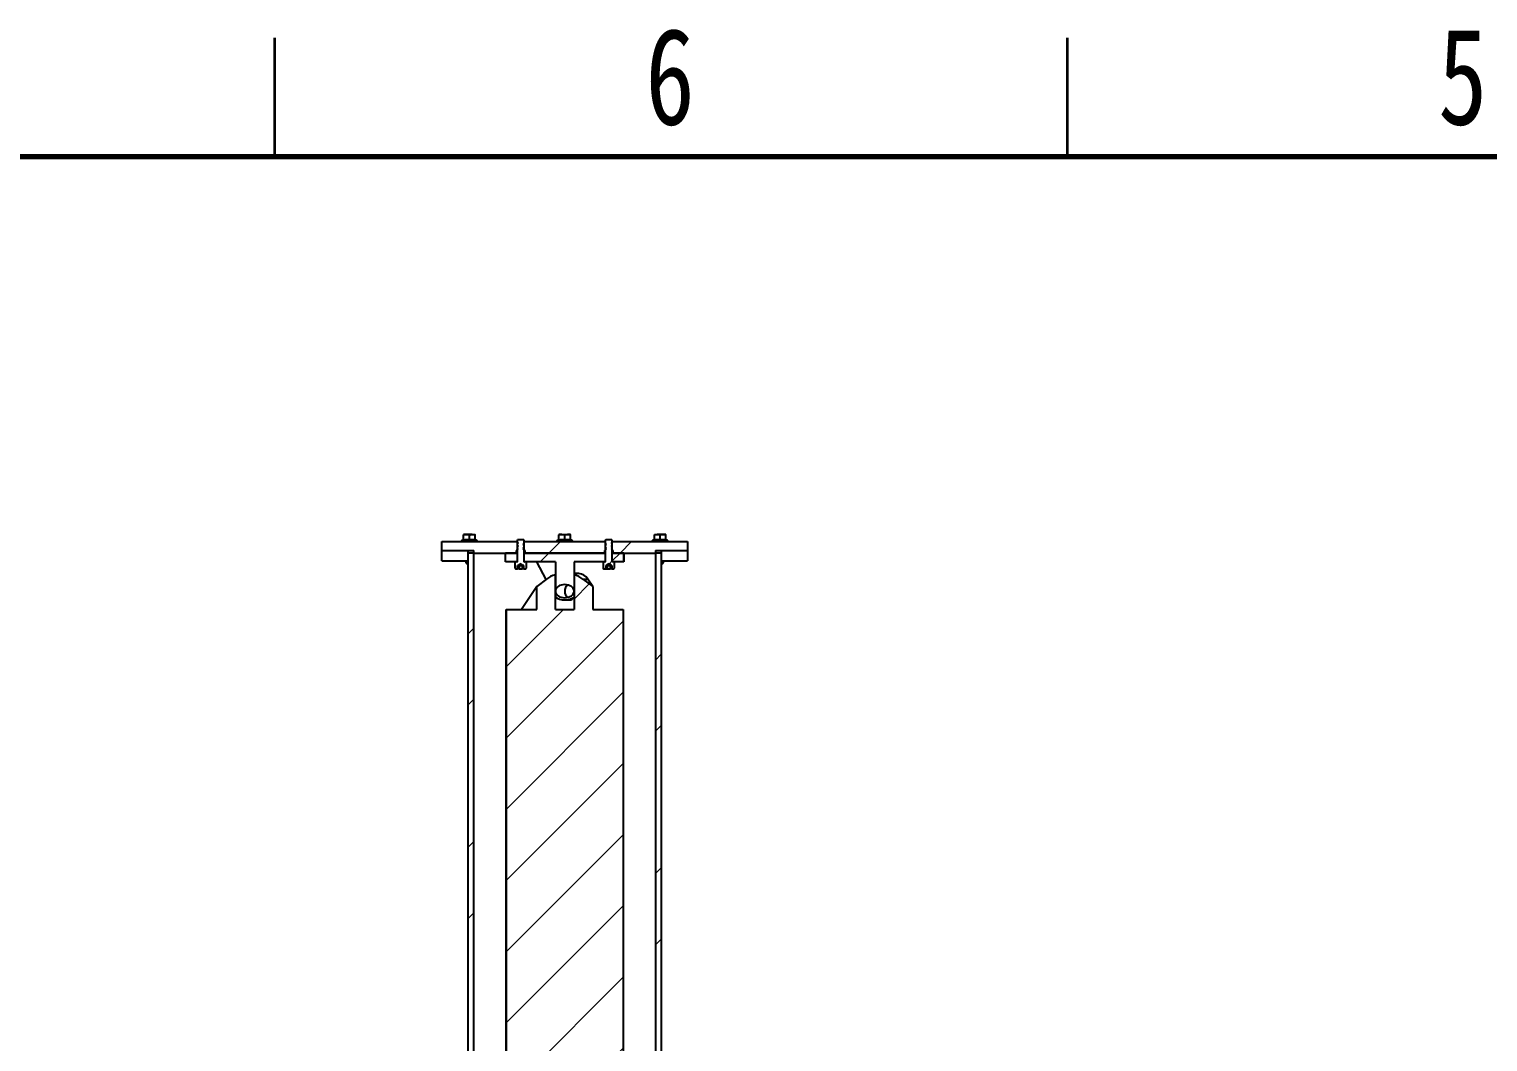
# Model space of a CAD drawing. Header units: millimetres. Extents: x 2 to 418, y 2 to 295.
# Drawn here: x 94.5 to 186.5, y 231.2 to 295 of the extents above; entities that cross this region are included whole.
import ezdxf

# ---------------------------------------------------------------- set-up
doc = ezdxf.new("R2010")
doc.units = ezdxf.units.MM
doc.styles.add('SLDTEXTSTYLE0', font='TXT', dxfattribs={"width": 0.75})

msp = doc.modelspace()

# ---------------------------------------------------------------- hatches: boundary and pattern name
at = {"linetype": 'Continuous', "lineweight": 18}
h = msp.add_hatch(dxfattribs=at)
h.set_pattern_fill('ANSI32', angle=3e-322, style=0)
h.paths.add_polyline_path([(125.3316, 262.6173), (125.294, 262.639), (125.294, 262.6477), (125.3316, 262.6694), (125.3316, 262.6867), (125.294, 262.7084), (125.294, 262.7258), (120.5412, 262.7258), (120.5412, 262.1702), (122.569, 262.1702), (122.569, 262.0036), (125.2384, 262.0036), (125.2384, 262.1702), (125.294, 262.1702), (125.294, 262.231), (125.3316, 262.2527), (125.3316, 262.2701), (125.294, 262.2918), (125.294, 262.3004), (125.3316, 262.3222), (125.3316, 262.3395), (125.294, 262.3612), (125.294, 262.3699), (125.3316, 262.3916), (125.3316, 262.409), (125.294, 262.4307), (125.294, 262.4393), (125.3316, 262.461), (125.3316, 262.4784), (125.294, 262.5001), (125.294, 262.5088), (125.3316, 262.5305), (125.3316, 262.5478), (125.294, 262.5695), (125.294, 262.5782), (125.3316, 262.5999)], flags=0)
h = msp.add_hatch(dxfattribs=at)
h.set_pattern_fill('ANSI31', style=0)
edge = h.paths.add_edge_path(flags=0)
edge.add_line((125.7093, 261.2258), (125.7093, 261.0036))
edge.add_line((125.7093, 261.0036), (125.8329, 261.0036))
edge.add_arc((125.8329, 261.048), 0.0444, 270, 360)
edge.add_line((125.8773, 261.048), (125.8773, 261.448))
edge.add_line((125.8773, 261.448), (125.7606, 261.448))
edge.add_arc((125.7606, 261.4702), 0.0222, 180, 270, ccw=False)
edge.add_line((125.7384, 261.4702), (125.7384, 262.8061))
edge.add_line((125.7384, 262.8061), (125.7076, 262.8369))
edge.add_line((125.7076, 262.8369), (125.3248, 262.8369))
edge.add_line((125.3248, 262.8369), (125.294, 262.8061))
edge.add_line((125.294, 262.8061), (125.294, 261.4702))
edge.add_arc((125.2718, 261.4702), 0.0222, 270, 360, ccw=False)
edge.add_line((125.2718, 261.448), (125.1551, 261.448))
edge.add_line((125.1551, 261.448), (125.1551, 261.048))
edge.add_arc((125.1995, 261.048), 0.0444, 180, 270)
edge.add_line((125.1995, 261.0036), (125.3231, 261.0036))
edge.add_line((125.3231, 261.0036), (125.3231, 261.2258))
edge.add_line((125.3231, 261.2258), (125.349, 261.2258))
edge.add_line((125.349, 261.2258), (125.5162, 261.3223))
edge.add_line((125.5162, 261.3223), (125.6834, 261.2258))
edge.add_line((125.6834, 261.2258), (125.7093, 261.2258))
h = msp.add_hatch(dxfattribs=at)
h.set_pattern_fill('ANSI32', angle=3e-322, style=0)
h.paths.add_polyline_path([(130.8495, 262.6737), (130.8495, 262.7258), (125.7384, 262.7258), (125.7384, 262.6737), (125.7008, 262.652), (125.7008, 262.6347), (125.7384, 262.6129), (125.7384, 262.6043), (125.7008, 262.5826), (125.7008, 262.5652), (125.7384, 262.5435), (125.7384, 262.5348), (125.7008, 262.5131), (125.7008, 262.4958), (125.7384, 262.4741), (125.7384, 262.4654), (125.7008, 262.4437), (125.7008, 262.4263), (125.7384, 262.4046), (125.7384, 262.3959), (125.7008, 262.3742), (125.7008, 262.3569), (125.7384, 262.3352), (125.7384, 262.3265), (125.7008, 262.3048), (125.7008, 262.2874), (125.7384, 262.2657), (125.7384, 262.257), (125.7008, 262.2353), (125.7008, 262.218), (125.7384, 262.1963), (125.7384, 262.1702), (125.794, 262.1702), (125.794, 262.0036), (130.794, 262.0036), (130.794, 262.1702), (130.8495, 262.1702), (130.8495, 262.1963), (130.8871, 262.218), (130.8871, 262.2353), (130.8495, 262.257), (130.8495, 262.2657), (130.8871, 262.2874), (130.8871, 262.3048), (130.8495, 262.3265), (130.8495, 262.3352), (130.8871, 262.3569), (130.8871, 262.3742), (130.8495, 262.3959), (130.8495, 262.4046), (130.8871, 262.4263), (130.8871, 262.4437), (130.8495, 262.4654), (130.8495, 262.4741), (130.8871, 262.4958), (130.8871, 262.5131), (130.8495, 262.5348), (130.8495, 262.5435), (130.8871, 262.5652), (130.8871, 262.5826), (130.8495, 262.6043), (130.8495, 262.6129), (130.8871, 262.6347), (130.8871, 262.652)], flags=0)
h = msp.add_hatch(dxfattribs=at)
h.set_pattern_fill('ANSI31', style=0)
edge = h.paths.add_edge_path(flags=0)
edge.add_line((131.2648, 261.2258), (131.2648, 261.0036))
edge.add_line((131.2648, 261.0036), (131.3884, 261.0036))
edge.add_arc((131.3884, 261.048), 0.0444, 270, 360)
edge.add_line((131.4329, 261.048), (131.4329, 261.448))
edge.add_line((131.4329, 261.448), (131.3162, 261.448))
edge.add_arc((131.3162, 261.4702), 0.0222, 180, 270, ccw=False)
edge.add_line((131.294, 261.4702), (131.294, 262.8061))
edge.add_line((131.294, 262.8061), (131.2632, 262.8369))
edge.add_line((131.2632, 262.8369), (130.8803, 262.8369))
edge.add_line((130.8803, 262.8369), (130.8495, 262.8061))
edge.add_line((130.8495, 262.8061), (130.8495, 261.4702))
edge.add_arc((130.8273, 261.4702), 0.0222, 270, 360, ccw=False)
edge.add_line((130.8273, 261.448), (130.7106, 261.448))
edge.add_line((130.7106, 261.448), (130.7106, 261.048))
edge.add_arc((130.7551, 261.048), 0.0444, 180, 270)
edge.add_line((130.7551, 261.0036), (130.8787, 261.0036))
edge.add_line((130.8787, 261.0036), (130.8787, 261.2258))
edge.add_line((130.8787, 261.2258), (130.9045, 261.2258))
edge.add_line((130.9045, 261.2258), (131.0718, 261.3223))
edge.add_line((131.0718, 261.3223), (131.239, 261.2258))
edge.add_line((131.239, 261.2258), (131.2648, 261.2258))
h = msp.add_hatch(dxfattribs=at)
h.set_pattern_fill('ANSI32', angle=3e-322, style=0)
edge = h.paths.add_edge_path(flags=0)
edge.add_line((131.294, 262.639), (131.2564, 262.6173))
edge.add_line((131.2564, 262.6173), (131.2564, 262.5999))
edge.add_line((131.2564, 262.5999), (131.294, 262.5782))
edge.add_line((131.294, 262.5782), (131.294, 262.5695))
edge.add_line((131.294, 262.5695), (131.2564, 262.5478))
edge.add_line((131.2564, 262.5478), (131.2564, 262.5305))
edge.add_line((131.2564, 262.5305), (131.294, 262.5088))
edge.add_line((131.294, 262.5088), (131.294, 262.5001))
edge.add_line((131.294, 262.5001), (131.2564, 262.4784))
edge.add_line((131.2564, 262.4784), (131.2564, 262.461))
edge.add_line((131.2564, 262.461), (131.294, 262.4393))
edge.add_line((131.294, 262.4393), (131.294, 262.4307))
edge.add_line((131.294, 262.4307), (131.2564, 262.409))
edge.add_line((131.2564, 262.409), (131.2564, 262.3916))
edge.add_line((131.2564, 262.3916), (131.294, 262.3699))
edge.add_line((131.294, 262.3699), (131.294, 262.3612))
edge.add_line((131.294, 262.3612), (131.2564, 262.3395))
edge.add_line((131.2564, 262.3395), (131.2564, 262.3222))
edge.add_line((131.2564, 262.3222), (131.294, 262.3004))
edge.add_line((131.294, 262.3004), (131.294, 262.2918))
edge.add_line((131.294, 262.2918), (131.2564, 262.2701))
edge.add_line((131.2564, 262.2701), (131.2564, 262.2527))
edge.add_line((131.2564, 262.2527), (131.294, 262.231))
edge.add_line((131.294, 262.231), (131.294, 262.1702))
edge.add_line((131.294, 262.1702), (131.3495, 262.1702))
edge.add_line((131.3495, 262.1702), (131.3495, 262.0036))
edge.add_line((131.3495, 262.0036), (134.019, 262.0036))
edge.add_line((134.019, 262.0036), (134.019, 262.1702))
edge.add_line((134.019, 262.1702), (136.0468, 262.1702))
edge.add_line((136.0468, 262.1702), (136.0468, 262.7258))
edge.add_line((136.0468, 262.7258), (131.294, 262.7258))
edge.add_line((131.294, 262.7258), (131.294, 262.7084))
edge.add_line((131.294, 262.7084), (131.2564, 262.6867))
edge.add_line((131.2564, 262.6867), (131.2564, 262.6694))
edge.add_line((131.2564, 262.6694), (131.294, 262.6477))
edge.add_line((131.294, 262.6477), (131.294, 262.639))
h = msp.add_hatch(dxfattribs=at)
h.set_pattern_fill('ANSI32', angle=3e-322, style=0)
h.paths.add_polyline_path([(120.5412, 262.1702), (120.5412, 261.5036), (122.2079, 261.5036), (122.2079, 262.1702)], flags=0)
h = msp.add_hatch(dxfattribs=at)
h.set_pattern_fill('ANSI32', style=0)
h.paths.add_polyline_path([(122.2079, 262.0036), (122.2079, 205.3925), (122.569, 205.3925), (122.569, 262.0036)], flags=0)
h = msp.add_hatch(dxfattribs=at)
h.set_pattern_fill('ANSI31', style=0)
h.paths.add_polyline_path([(124.562, 261.448), (125.294, 261.448), (125.294, 262.0036), (124.562, 262.0036)], flags=0)
h = msp.add_hatch(dxfattribs=at)
h.set_pattern_fill('ANSI31', style=0)
edge = h.paths.add_edge_path(flags=0)
edge.add_ellipse((128.2939, 259.5962), major_axis=(0.5893, 0), ratio=0.7071068, start_angle=-179.229517, end_angle=179.229517, ccw=False)
edge.add_line((127.7047, 259.5906), (127.7047, 259.2287))
edge.add_ellipse((128.2939, 259.5962), major_axis=(-0.7857, 0), ratio=0.7071068, start_angle=41.415496, end_angle=138.596252)
edge.add_line((128.8832, 259.2287), (128.8832, 261.448))
edge.add_line((128.8832, 261.448), (130.8495, 261.448))
edge.add_line((130.8495, 261.448), (130.8495, 262.0036))
edge.add_line((130.8495, 262.0036), (125.7384, 262.0036))
edge.add_line((125.7384, 262.0036), (125.7384, 261.448))
edge.add_line((125.7384, 261.448), (127.7047, 261.448))
edge.add_line((127.7047, 261.448), (127.7047, 259.6018))
h = msp.add_hatch(dxfattribs=at)
h.set_pattern_fill('ANSI31', style=0)
h.paths.add_polyline_path([(132.0259, 261.448), (132.0259, 262.0036), (131.2939, 262.0036), (131.2939, 261.448)], flags=0)
h = msp.add_hatch(dxfattribs=at)
h.set_pattern_fill('ANSI32', style=0)
h.paths.add_polyline_path([(134.3801, 205.3925), (134.3801, 262.0036), (134.019, 262.0036), (134.019, 205.3925)], flags=0)
h = msp.add_hatch(dxfattribs=at)
h.set_pattern_fill('ANSI32', angle=3e-322, style=0)
h.paths.add_polyline_path([(136.0468, 261.5036), (136.0468, 262.1702), (134.3801, 262.1702), (134.3801, 261.5036)], flags=0)
h = msp.add_hatch(dxfattribs=at)
h.set_pattern_fill('ANSI31', style=0)
edge = h.paths.add_edge_path(flags=0)
edge.add_line((126.5262, 259.8887), (126.5262, 258.4407))
edge.add_line((126.5262, 258.4407), (124.6013, 258.4407))
edge.add_line((124.6013, 258.4407), (124.6013, 197.3296))
edge.add_line((124.6013, 197.3296), (126.3495, 197.3296))
edge.add_line((126.3495, 197.3296), (126.3495, 138.2884))
edge.add_line((126.3495, 138.2884), (126.5262, 138.2884))
edge.add_line((126.5262, 138.2884), (126.5262, 136.8404))
edge.add_line((126.5262, 136.8404), (127.149, 136.3719))
edge.add_ellipse((128.2939, 137.1329), major_axis=(-1.5713, 0), ratio=0.7071068, start_angle=43.22853, end_angle=67.977783)
edge.add_line((127.7047, 136.1029), (127.7047, 137.1273))
edge.add_spline(control_points=[(127.7047, 137.1273), (127.7046, 137.1311), (127.7046, 137.1348), (127.7047, 137.1385)], knot_values=[0, 0, 0, 0, 1, 1, 1, 1], weights=[1, 1, 1, 1], degree=3, periodic=0)
edge.add_line((127.7047, 137.1385), (127.7047, 138.2884))
edge.add_line((127.7047, 138.2884), (128.8832, 138.2884))
edge.add_line((128.8832, 138.2884), (128.8832, 136.1029))
edge.add_ellipse((128.2939, 137.1329), major_axis=(1.5713, 0), ratio=0.7071068, start_angle=292.026408, end_angle=316.77147)
edge.add_line((129.4388, 136.3719), (130.0617, 136.8405))
edge.add_line((130.0617, 136.8405), (130.0617, 138.2884))
edge.add_line((130.0617, 138.2884), (130.2384, 138.2884))
edge.add_line((130.2384, 138.2884), (130.2384, 197.3296))
edge.add_line((130.2384, 197.3296), (131.9866, 197.3296))
edge.add_line((131.9866, 197.3296), (131.9866, 258.4407))
edge.add_line((131.9866, 258.4407), (130.0617, 258.4407))
edge.add_line((130.0617, 258.4407), (130.0617, 259.8886))
edge.add_line((130.0617, 259.8886), (129.4388, 260.3572))
edge.add_ellipse((128.2939, 259.5962), major_axis=(1.5713, 0), ratio=0.7071068, start_angle=43.22853, end_angle=67.973592)
edge.add_line((128.8832, 260.6262), (128.8832, 258.4407))
edge.add_line((128.8832, 258.4407), (127.7047, 258.4407))
edge.add_line((127.7047, 258.4407), (127.7047, 259.5906))
edge.add_spline(control_points=[(127.7047, 259.5906), (127.7047, 259.5943), (127.7047, 259.598), (127.7047, 259.6018)], knot_values=[0, 0, 0, 0, 1, 1, 1, 1], weights=[1, 1, 1, 1], degree=3, periodic=0)
edge.add_line((127.7047, 259.6018), (127.7047, 260.6262))
edge.add_ellipse((128.2939, 259.5962), major_axis=(-1.5713, 0), ratio=0.7071068, start_angle=292.022217, end_angle=316.77147)
edge.add_line((127.149, 260.3572), (126.5262, 259.8887))

# ---------------------------------------------------------------- linework, layer by layer
at = {"color": 7, "linetype": 'Continuous', "lineweight": 35}
for p, q in [((110, 287), (110, 294.5)), ((160, 287), (160, 294.5))]:
    msp.add_line(p, q, dxfattribs=at)
at = {"color": 7, "linetype": 'Continuous', "lineweight": 70}
msp.add_line((10, 287), (410, 287), dxfattribs=at)
at = {"color": 7, "linetype": 'Continuous', "lineweight": 25}
for p, q in [((121.9188, 263.1435), (122.0994, 263.1758)), ((122.0994, 263.1758), (121.9188, 263.1758)), ((122.4605, 263.1758), (122.0994, 263.1758)), ((122.4605, 263.1758), (122.641, 263.1758)), ((122.641, 263.1435), (122.641, 263.1758)), ((128.1134, 263.1758), (127.9329, 263.1758)), ((128.1134, 263.1758), (128.4745, 263.1758)), ((128.294, 263.1435), (128.4745, 263.1758)), ((128.6551, 263.1758), (128.4745, 263.1758)), ((128.6551, 263.1435), (128.6551, 263.1758)), ((133.9469, 263.1435), (134.1275, 263.1758)), ((133.9469, 263.1758), (134.1275, 263.1758)), ((134.4886, 263.1758), (134.1275, 263.1758)), ((134.308, 263.1435), (134.4886, 263.1758)), ((134.6692, 263.1758), (134.4886, 263.1758)), ((120.5412, 262.1702), (120.5412, 262.7258)), ((120.5412, 262.7258), (125.294, 262.7258)), ((121.8988, 262.8257), (121.8018, 262.7905)), ((121.9188, 262.8334), (121.9188, 263.1435)), ((122.2799, 262.8334), (122.2799, 263.1435)), ((122.641, 262.8334), (122.641, 263.1435)), ((122.758, 262.7905), (122.661, 262.8257)), ((125.294, 262.8061), (125.3248, 262.8369)), ((125.294, 262.8061), (125.294, 261.4702)), ((125.294, 262.7258), (125.294, 262.7084)), ((125.294, 262.7084), (125.3316, 262.6867)), ((125.3316, 262.6694), (125.294, 262.6477)), ((125.294, 262.6477), (125.294, 262.639)), ((125.294, 262.6477), (125.2948, 262.6467)), ((125.294, 262.639), (125.3316, 262.6173)), ((125.3316, 262.5999), (125.294, 262.5782)), ((125.294, 262.5782), (125.294, 262.5695)), ((125.294, 262.5695), (125.3316, 262.5478)), ((125.3316, 262.5305), (125.294, 262.5088)), ((125.294, 262.5088), (125.294, 262.5001)), ((125.294, 262.5001), (125.3316, 262.4784)), ((125.3316, 262.461), (125.294, 262.4393)), ((125.294, 262.4393), (125.294, 262.4307)), ((125.294, 262.4307), (125.3316, 262.409)), ((125.3316, 262.3916), (125.294, 262.3699)), ((125.294, 262.3699), (125.294, 262.3612)), ((125.294, 262.3612), (125.3316, 262.3395)), ((125.3316, 262.3222), (125.294, 262.3004)), ((125.294, 262.3004), (125.294, 262.2918)), ((125.294, 262.2918), (125.3316, 262.2701)), ((125.3316, 262.2527), (125.294, 262.231)), ((125.7076, 262.8369), (125.3248, 262.8369)), ((125.3316, 262.6867), (125.3316, 262.6694)), ((125.3316, 262.6173), (125.3316, 262.5999)), ((125.3316, 262.5478), (125.3316, 262.5305)), ((125.3316, 262.4784), (125.3316, 262.461)), ((125.3316, 262.409), (125.3316, 262.3916)), ((125.3316, 262.3395), (125.3316, 262.3222)), ((125.3316, 262.2701), (125.3316, 262.2527)), ((125.3316, 262.2701), (125.3326, 262.269)), ((125.6981, 262.5663), (125.7008, 262.5652)), ((125.6986, 262.4968), (125.7008, 262.4958)), ((125.6991, 262.4274), (125.7008, 262.4263)), ((125.6996, 262.3579), (125.7008, 262.3569)), ((125.7008, 262.652), (125.7384, 262.6737)), ((125.7008, 262.6347), (125.7008, 262.652)), ((125.7384, 262.6129), (125.7008, 262.6347)), ((125.7008, 262.5826), (125.7384, 262.6043)), ((125.7008, 262.5652), (125.7008, 262.5826)), ((125.7384, 262.5435), (125.7008, 262.5652)), ((125.7008, 262.5131), (125.7384, 262.5348)), ((125.7008, 262.4958), (125.7008, 262.5131)), ((125.7384, 262.4741), (125.7008, 262.4958)), ((125.7008, 262.4437), (125.7384, 262.4654)), ((125.7008, 262.4263), (125.7008, 262.4437)), ((125.7384, 262.4046), (125.7008, 262.4263)), ((125.7008, 262.3742), (125.7384, 262.3959)), ((125.7008, 262.3569), (125.7008, 262.3742)), ((125.7384, 262.3352), (125.7008, 262.3569)), ((125.7008, 262.3048), (125.7384, 262.3265)), ((125.7008, 262.2874), (125.7008, 262.3048)), ((125.7384, 262.2657), (125.7008, 262.2874)), ((125.7008, 262.2353), (125.7384, 262.257)), ((125.7008, 262.218), (125.7008, 262.2353)), ((125.7076, 262.8369), (125.7384, 262.8061)), ((125.7384, 261.4702), (125.7384, 262.8061)), ((125.7384, 262.6737), (125.7384, 262.7258)), ((125.7384, 262.7258), (130.8495, 262.7258)), ((125.7384, 262.6043), (125.7384, 262.6129)), ((125.7384, 262.5348), (125.7384, 262.5435)), ((125.7384, 262.4654), (125.7384, 262.4741)), ((125.7384, 262.3959), (125.7384, 262.4046)), ((125.7384, 262.3265), (125.7384, 262.3352)), ((125.7384, 262.257), (125.7384, 262.2657)), ((127.9129, 262.8257), (127.8159, 262.7905)), ((127.9329, 262.8334), (127.9329, 263.1435)), ((128.1026, 262.8369), (128.0718, 262.8061)), ((128.0718, 262.8061), (128.0718, 262.7258)), ((128.5162, 262.8061), (128.0718, 262.8061)), ((128.4854, 262.8369), (128.1026, 262.8369)), ((128.294, 262.8369), (128.294, 263.1435)), ((128.5162, 262.8061), (128.4854, 262.8369)), ((128.5162, 262.7258), (128.5162, 262.8061)), ((128.6551, 262.8334), (128.6551, 263.1435)), ((128.772, 262.7905), (128.6751, 262.8257)), ((130.8495, 262.8061), (130.8803, 262.8369)), ((130.8495, 262.8061), (130.8495, 261.4702)), ((130.8495, 262.7258), (130.8495, 262.6737)), ((130.8495, 262.6737), (130.8871, 262.652)), ((130.8871, 262.6347), (130.8495, 262.6129)), ((130.8495, 262.6129), (130.8495, 262.6043)), ((130.8495, 262.6043), (130.8871, 262.5826)), ((130.8871, 262.5652), (130.8495, 262.5435)), ((130.8495, 262.5435), (130.8495, 262.5348)), ((130.8495, 262.5348), (130.8871, 262.5131)), ((130.8871, 262.4958), (130.8495, 262.4741)), ((130.8495, 262.4741), (130.8495, 262.4654)), ((130.8495, 262.4741), (130.8501, 262.4733)), ((130.8495, 262.4654), (130.8871, 262.4437)), ((130.8871, 262.4263), (130.8495, 262.4046)), ((130.8495, 262.4046), (130.8495, 262.3959)), ((130.8495, 262.3959), (130.8871, 262.3742)), ((130.8871, 262.3569), (130.8495, 262.3352)), ((130.8495, 262.3352), (130.8495, 262.3265)), ((130.8495, 262.3265), (130.8871, 262.3048)), ((130.8871, 262.2874), (130.8495, 262.2657)), ((130.8495, 262.2657), (130.8495, 262.257)), ((130.8495, 262.257), (130.8871, 262.2353)), ((131.2632, 262.8369), (130.8803, 262.8369)), ((130.8871, 262.652), (130.8871, 262.6347)), ((130.8871, 262.5826), (130.8871, 262.5652)), ((130.8871, 262.5131), (130.8871, 262.4958)), ((130.8871, 262.4437), (130.8871, 262.4263)), ((130.8871, 262.3742), (130.8871, 262.3569)), ((130.8871, 262.3048), (130.8871, 262.2874)), ((130.8871, 262.2353), (130.8871, 262.218)), ((130.8871, 262.2353), (130.8899, 262.2343)), ((131.2535, 262.3926), (131.2564, 262.3916)), ((131.254, 262.3232), (131.2564, 262.3222)), ((131.2543, 262.6704), (131.2564, 262.6694)), ((131.2545, 262.2537), (131.2564, 262.2527)), ((131.2548, 262.601), (131.2564, 262.5999)), ((131.2554, 262.5315), (131.2564, 262.5305)), ((131.2564, 262.6867), (131.294, 262.7084)), ((131.2564, 262.6694), (131.2564, 262.6867)), ((131.294, 262.6477), (131.2564, 262.6694)), ((131.2564, 262.6173), (131.294, 262.639)), ((131.2564, 262.5999), (131.2564, 262.6173)), ((131.294, 262.5782), (131.2564, 262.5999)), ((131.2564, 262.5478), (131.294, 262.5695)), ((131.2564, 262.5305), (131.2564, 262.5478)), ((131.294, 262.5088), (131.2564, 262.5305)), ((131.2564, 262.4784), (131.294, 262.5001)), ((131.2564, 262.461), (131.2564, 262.4784)), ((131.294, 262.4393), (131.2564, 262.461)), ((131.2564, 262.409), (131.294, 262.4307)), ((131.2564, 262.3916), (131.2564, 262.409)), ((131.294, 262.3699), (131.2564, 262.3916)), ((131.2564, 262.3395), (131.294, 262.3612)), ((131.2564, 262.3222), (131.2564, 262.3395)), ((131.294, 262.3004), (131.2564, 262.3222)), ((131.2564, 262.2701), (131.294, 262.2918)), ((131.2564, 262.2527), (131.2564, 262.2701)), ((131.294, 262.231), (131.2564, 262.2527)), ((131.2632, 262.8369), (131.294, 262.8061)), ((131.294, 261.4702), (131.294, 262.8061)), ((131.294, 262.7084), (131.294, 262.7258)), ((131.294, 262.7258), (136.0468, 262.7258)), ((131.294, 262.639), (131.294, 262.6477)), ((131.294, 262.5695), (131.294, 262.5782)), ((131.294, 262.5001), (131.294, 262.5088)), ((131.294, 262.4307), (131.294, 262.4393)), ((131.294, 262.3612), (131.294, 262.3699)), ((131.294, 262.2918), (131.294, 262.3005)), ((133.9269, 262.8257), (133.83, 262.7905)), ((133.9469, 262.8334), (133.9469, 263.1435)), ((134.308, 262.8334), (134.308, 263.1435)), ((134.6692, 262.8334), (134.6692, 263.1435)), ((134.6877, 262.8218), (134.6877, 262.8227)), ((134.7861, 262.7905), (134.6891, 262.8257)), ((136.0468, 262.7258), (136.0468, 262.1702)), ((120.5412, 262.1702), (122.569, 262.1702)), ((120.5412, 261.5036), (120.5412, 262.1702)), ((120.5412, 262.1702), (122.2079, 262.1702)), ((120.5412, 261.5036), (122.2079, 261.5036)), ((122.0577, 261.5036), (122.0577, 261.3753)), ((122.0577, 261.3753), (122.096, 261.3369)), ((122.0577, 261.3753), (122.2079, 261.3753)), ((122.096, 261.3369), (122.2079, 261.3369)), ((122.2079, 261.5036), (122.2079, 262.1702)), ((122.2079, 205.3925), (122.2079, 262.0036)), ((122.569, 262.0036), (122.2079, 262.0036)), ((122.569, 262.0036), (122.569, 262.1702)), ((122.569, 262.0036), (125.2384, 262.0036)), ((122.569, 205.3925), (122.569, 262.0036)), ((124.562, 261.448), (124.562, 262.0036)), ((125.294, 262.0036), (124.562, 262.0036)), ((124.562, 261.448), (124.562, 262.0036)), ((124.562, 262.0036), (124.562, 262.0036)), ((125.294, 261.448), (124.562, 261.448)), ((124.562, 261.448), (124.562, 261.448)), ((125.1551, 261.448), (125.1551, 261.048)), ((125.2718, 261.448), (125.1551, 261.448)), ((125.294, 262.1702), (125.2384, 262.1702)), ((125.2384, 262.1702), (125.2384, 262.0036)), ((125.294, 262.231), (125.294, 262.1702)), ((125.294, 262.0036), (125.294, 261.448)), ((125.5162, 261.3223), (125.349, 261.2258)), ((125.6834, 261.2258), (125.5162, 261.3223)), ((125.7384, 262.1963), (125.7008, 262.218)), ((125.7384, 262.1702), (125.7384, 262.1963)), ((125.794, 262.1702), (125.7384, 262.1702)), ((125.7384, 261.448), (125.7384, 262.0036)), ((130.8495, 262.0036), (125.7384, 262.0036)), ((127.7047, 261.448), (125.7384, 261.448)), ((125.8773, 261.448), (125.7606, 261.448)), ((125.794, 262.0036), (125.794, 262.1702)), ((125.794, 262.0036), (130.794, 262.0036)), ((125.8773, 261.048), (125.8773, 261.448)), ((127.1173, 260.3334), (126.5262, 261.448)), ((127.7047, 261.448), (127.7047, 259.6018)), ((128.8832, 261.448), (128.8832, 259.2287)), ((130.8495, 261.448), (128.8832, 261.448)), ((130.7106, 261.448), (130.7106, 261.048)), ((130.8273, 261.448), (130.7106, 261.448)), ((130.8495, 262.1702), (130.794, 262.1702)), ((130.794, 262.1702), (130.794, 262.0036)), ((130.8871, 262.218), (130.8495, 262.1963)), ((130.8495, 262.1963), (130.8495, 262.1702)), ((130.8495, 262.0036), (130.8495, 261.448)), ((131.0718, 261.3223), (130.9045, 261.2258)), ((131.239, 261.2258), (131.0718, 261.3223)), ((131.2939, 261.448), (131.2939, 262.0036)), ((132.0259, 262.0036), (131.2939, 262.0036)), ((132.0259, 261.448), (131.2939, 261.448)), ((131.294, 262.1702), (131.294, 262.231)), ((131.3495, 262.1702), (131.294, 262.1702)), ((131.4329, 261.448), (131.3162, 261.448)), ((131.3495, 262.0036), (131.3495, 262.1702)), ((131.3495, 262.0036), (134.019, 262.0036)), ((131.4329, 261.048), (131.4329, 261.448)), ((132.0259, 262.0036), (132.0259, 261.448)), ((132.0259, 261.448), (132.0259, 262.0036)), ((132.0259, 262.0036), (132.0259, 262.0036)), ((132.0259, 261.448), (132.0259, 261.448)), ((134.019, 262.1702), (136.0468, 262.1702)), ((134.019, 262.1702), (134.019, 262.0036)), ((134.019, 262.0036), (134.019, 205.3925)), ((134.3801, 262.0036), (134.019, 262.0036)), ((134.3801, 262.1702), (134.3801, 261.5036)), ((134.3801, 262.1702), (136.0468, 262.1702)), ((134.3801, 262.0036), (134.3801, 205.3925)), ((134.3801, 261.5036), (136.0468, 261.5036)), ((134.3801, 261.3753), (134.5303, 261.3753)), ((134.3801, 261.3369), (134.4919, 261.3369)), ((134.4919, 261.3369), (134.5303, 261.3753)), ((134.5303, 261.3753), (134.5303, 261.5036)), ((136.0468, 262.1702), (136.0468, 261.5036)), ((125.1995, 261.0036), (125.3231, 261.0036)), ((125.349, 261.2258), (125.3231, 261.2258)), ((125.3231, 261.0036), (125.3231, 261.2258)), ((125.4197, 261.0036), (125.3231, 261.0036)), ((125.349, 261.2258), (125.3714, 261.2258)), ((125.3714, 261.2258), (125.5162, 261.2258)), ((125.4197, 261.2258), (125.4197, 261.0036)), ((125.4197, 261.0036), (125.6127, 261.0036)), ((125.5162, 261.2258), (125.661, 261.2258)), ((125.6127, 261.2258), (125.6127, 261.0036)), ((125.7093, 261.0036), (125.6127, 261.0036)), ((125.661, 261.2258), (125.6834, 261.2258)), ((125.7093, 261.2258), (125.6834, 261.2258)), ((125.7093, 261.0036), (125.7093, 261.2258)), ((125.7093, 261.0036), (125.8329, 261.0036)), ((127.7047, 259.6018), (127.7047, 260.6262)), ((129.1778, 260.7073), (128.8832, 260.7073)), ((128.8832, 260.6262), (128.8832, 258.4407)), ((130.7551, 261.0036), (130.8787, 261.0036)), ((130.9045, 261.2258), (130.8787, 261.2258)), ((130.8787, 261.2258), (130.8787, 261.0036)), ((130.8787, 261.0036), (130.9752, 261.0036)), ((130.9045, 261.2258), (130.9269, 261.2258)), ((130.9269, 261.2258), (131.0718, 261.2258)), ((130.9752, 261.2258), (130.9752, 261.0036)), ((130.9752, 261.0036), (131.1683, 261.0036)), ((131.0718, 261.2258), (131.2166, 261.2258)), ((131.1683, 261.2258), (131.1683, 261.0036)), ((131.2648, 261.0036), (131.1683, 261.0036)), ((131.2166, 261.2258), (131.239, 261.2258)), ((131.2648, 261.2258), (131.239, 261.2258)), ((131.2648, 261.2258), (131.2648, 261.0036)), ((131.2648, 261.0036), (131.3884, 261.0036)), ((126.5262, 259.8887), (125.5637, 258.4407)), ((127.149, 260.3572), (126.5262, 259.8887)), ((126.5262, 258.4407), (126.5262, 259.8887)), ((127.7047, 259.6018), (127.7047, 259.5906)), ((127.7047, 258.4407), (127.7047, 259.5906)), ((127.7047, 259.5906), (127.7047, 259.2287)), ((129.4388, 260.3572), (130.0617, 259.8886)), ((129.4388, 260.3572), (129.7503, 260.3572)), ((130.0617, 259.8886), (129.7503, 260.3572)), ((130.0617, 259.8886), (130.0617, 258.4407)), ((128.2939, 259.0406), (128.5886, 259.0406)), ((124.6013, 197.3296), (124.6013, 258.4407)), ((124.6013, 258.4407), (126.5262, 258.4407)), ((124.6013, 258.4407), (124.6013, 197.3296)), ((124.6013, 258.4407), (124.6013, 258.4407)), ((127.7047, 258.4407), (128.8832, 258.4407)), ((130.0617, 258.4407), (131.9866, 258.4407)), ((131.9866, 258.4407), (131.9866, 197.3296)), ((131.9866, 258.4407), (131.9866, 197.3296)), ((131.9866, 258.4407), (131.9866, 258.4407))]:
    msp.add_line(p, q, dxfattribs=at)
at = {"color": 8, "linetype": 'Continuous', "lineweight": 25}
for p, q in [((121.8018, 262.7905), (122.5189, 262.7905)), ((122.5189, 262.7905), (122.758, 262.7905)), ((127.8159, 262.7905), (128.0549, 262.7905)), ((128.0549, 262.7905), (128.0718, 262.7905)), ((128.5162, 262.7905), (128.772, 262.7905)), ((133.83, 262.7905), (134.7861, 262.7905))]:
    msp.add_line(p, q, dxfattribs=at)
at = {"color": 7, "linetype": 'Continuous', "lineweight": 25, "flags": 128}
msp.add_lwpolyline([(128.4904, 259.989), (128.4795, 259.9832), (128.4232, 259.941), (128.3747, 259.8827), (128.3361, 259.811), (128.3094, 259.7292), (128.2957, 259.6412), (128.2957, 259.5511), (128.3094, 259.4631), (128.3361, 259.3814), (128.3747, 259.3096), (128.4232, 259.2513), (128.4795, 259.2091), (128.4904, 259.2033)], dxfattribs=at)
at = {"color": 7, "linetype": 'Continuous', "lineweight": 25}
for centre, radius, start, end in [((121.8132, 262.7591), 0.0333, 110, 270), ((121.891, 262.8525), 0.0278, 287.293224, 360), ((122.6688, 262.8525), 0.0278, 180, 252.144156), ((122.7466, 262.7591), 0.0333, 270, 70), ((127.8273, 262.7591), 0.0333, 110, 270), ((127.9051, 262.8525), 0.0278, 287.293224, 360), ((128.6829, 262.8525), 0.0278, 180, 252.144156), ((128.7606, 262.7591), 0.0333, 270, 70), ((133.8414, 262.7591), 0.0333, 110, 270), ((133.9192, 262.8523), 0.0278, 287.003717, 353.368976), ((134.6969, 262.8523), 0.0278, 186.659265, 253.729582), ((134.7747, 262.7591), 0.0333, 270, 70), ((125.2718, 261.4702), 0.0222, 270, 0), ((125.7606, 261.4702), 0.0222, 180, 270), ((130.8273, 261.4702), 0.0222, 270, 0), ((131.3162, 261.4702), 0.0222, 180, 270), ((125.1995, 261.048), 0.0444, 180, 270), ((125.8329, 261.048), 0.0444, 270, 0), ((129.1389, 260.0005), 0.7078, 30.256575, 86.846277), ((130.7551, 261.048), 0.0444, 180, 270), ((131.3884, 261.048), 0.0444, 270, 0), ((128.2939, 259.5962), 0.5892, 179.45518, 180.54482), ((128.7207, 259.6283), 0.428, 122.564777, 184.306627), ((128.7207, 259.564), 0.428, 175.693373, 237.435222), ((128.5725, 259.3906), 0.3503, 272.625605, 332.489736)]:
    msp.add_arc(centre, radius, start, end, dxfattribs=at)
for major_axis, start_param, end_param in [((-1.5713, 0), 5.0967492, 5.5287051), ((1.5713, 0), 0.7544802, 1.186363), ((0.5893, 0), 3.1550401, 9.4113305), ((-0.7857, 0), 0.7228368, 2.4189609)]:
    msp.add_ellipse((128.2939, 259.5962), major_axis=major_axis, ratio=0.7071068, start_param=start_param, end_param=end_param, dxfattribs=at)
for points, knots in [([(121.9188, 263.1758), (121.9188, 263.1758), (121.9188, 263.1753), (121.9188, 263.1588), (121.9188, 263.1435)], [0, 0, 0, 0, 0.0702148, 1, 1, 1, 1]), ([(122.0994, 263.1758), (122.1036, 263.1758), (122.1646, 263.1753), (122.2244, 263.1588), (122.2799, 263.1435)], [0, 0, 0, 0, 0.07021477, 1, 1, 1, 1]), ([(122.2799, 263.1435), (122.2931, 263.1478), (122.3519, 263.1668), (122.413, 263.1719), (122.4605, 263.1758)], [0, 0, 0, 0, 0.2237133, 1, 1, 1, 1]), ([(122.4605, 263.1758), (122.4752, 263.1754), (122.5363, 263.1738), (122.5959, 263.1566), (122.641, 263.1435)], [0, 0, 0, 0, 0.2418514, 1, 1, 1, 1]), ([(127.9329, 263.1435), (127.946, 263.1478), (128.0048, 263.1668), (128.066, 263.1719), (128.1134, 263.1758)], [0, 0, 0, 0, 0.22371328, 1, 1, 1, 1]), ([(127.9329, 263.1758), (127.9329, 263.1758), (127.9329, 263.1753), (127.9329, 263.1588), (127.9329, 263.1435)], [0, 0, 0, 0, 0.0702148, 1, 1, 1, 1]), ([(128.1134, 263.1758), (128.1282, 263.1754), (128.1893, 263.1738), (128.2488, 263.1566), (128.294, 263.1435)], [0, 0, 0, 0, 0.2418514, 1, 1, 1, 1]), ([(128.4745, 263.1758), (128.4788, 263.1758), (128.5398, 263.1753), (128.5995, 263.1588), (128.6551, 263.1435)], [0, 0, 0, 0, 0.07021477, 1, 1, 1, 1]), ([(133.9469, 263.1758), (133.9469, 263.1754), (133.9469, 263.1738), (133.9469, 263.1566), (133.9469, 263.1435)], [0, 0, 0, 0, 0.2418514, 1, 1, 1, 1]), ([(134.1275, 263.1758), (134.1318, 263.1758), (134.1927, 263.1753), (134.2525, 263.1588), (134.308, 263.1435)], [0, 0, 0, 0, 0.07021477, 1, 1, 1, 1]), ([(134.4886, 263.1758), (134.4929, 263.1758), (134.5538, 263.1753), (134.6136, 263.1588), (134.6692, 263.1435)], [0, 0, 0, 0, 0.0702148, 1, 1, 1, 1]), ([(134.6692, 263.1435), (134.6692, 263.1566), (134.6692, 263.1738), (134.6692, 263.1754), (134.6692, 263.1758)], [0, 0, 0, 0, 0.7581486, 1, 1, 1, 1]), ([(121.8992, 262.8045), (121.8993, 262.8045), (121.9021, 262.8057), (121.9075, 262.809), (121.9136, 262.8158), (121.9179, 262.8242), (121.9185, 262.8303), (121.9188, 262.8334)], [0, 0, 0, 0, 0.0067129, 0.2676791, 0.5286892, 0.7638601, 1, 1, 1, 1]), ([(122.2799, 262.8045), (122.2642, 262.8077), (122.1854, 262.8236), (122.057, 262.8328), (121.9461, 262.8129), (121.8992, 262.8045)], [0, 0, 0, 0, 0.1257521, 0.6310579, 1, 1, 1, 1]), ([(121.9188, 262.8334), (121.978, 262.8428), (122.0984, 262.862), (122.2188, 262.843), (122.2799, 262.8334)], [0, 0, 0, 0, 0.4922071, 1, 1, 1, 1]), ([(122.2799, 262.8334), (122.3391, 262.8428), (122.4595, 262.862), (122.5799, 262.843), (122.641, 262.8334)], [0, 0, 0, 0, 0.4922071, 1, 1, 1, 1]), ([(122.2799, 262.8334), (122.2799, 262.8303), (122.2799, 262.8242), (122.2799, 262.8158), (122.2799, 262.809), (122.2799, 262.8057), (122.2799, 262.8045), (122.2799, 262.8045)], [0, 0, 0, 0, 0.2361399, 0.4713108, 0.7323209, 0.9932871, 1, 1, 1, 1]), ([(122.6606, 262.8045), (122.6447, 262.8077), (122.565, 262.8236), (122.436, 262.8328), (122.3262, 262.8129), (122.2799, 262.8045)], [0, 0, 0, 0, 0.1257521, 0.6310579, 1, 1, 1, 1]), ([(122.641, 262.8334), (122.6413, 262.8303), (122.6419, 262.8242), (122.6462, 262.8158), (122.6524, 262.809), (122.6577, 262.8057), (122.6605, 262.8045), (122.6606, 262.8045)], [0, 0, 0, 0, 0.23613995, 0.47131079, 0.73232089, 0.99328712, 1, 1, 1, 1]), ([(125.6986, 262.6357), (125.6995, 262.6355), (125.701, 262.6351), (125.7009, 262.6348), (125.7008, 262.6347)], [0, 0, 0, 0, 0.5908684, 1, 1, 1, 1]), ([(125.6996, 262.2884), (125.6998, 262.2884), (125.7013, 262.288), (125.701, 262.2877), (125.7008, 262.2874)], [0, 0, 0, 0, 0.1764377, 1, 1, 1, 1]), ([(127.9329, 262.8334), (127.9326, 262.8303), (127.932, 262.8242), (127.9277, 262.8158), (127.9215, 262.809), (127.9162, 262.8057), (127.9134, 262.8045), (127.9133, 262.8045)], [0, 0, 0, 0, 0.23613995, 0.47131079, 0.73232089, 0.99328712, 1, 1, 1, 1]), ([(128.6551, 262.8334), (128.6554, 262.8303), (128.656, 262.8242), (128.6602, 262.8158), (128.6664, 262.809), (128.6717, 262.8057), (128.6746, 262.8045), (128.6746, 262.8045)], [0, 0, 0, 0, 0.23613995, 0.47131079, 0.73232089, 0.99328712, 1, 1, 1, 1]), ([(131.2546, 262.462), (131.2552, 262.4619), (131.2567, 262.4616), (131.2565, 262.4612), (131.2564, 262.461)], [0, 0, 0, 0, 0.3852081, 1, 1, 1, 1]), ([(133.9469, 262.8334), (133.9466, 262.8303), (133.9461, 262.8242), (133.9418, 262.8158), (133.9356, 262.809), (133.9303, 262.8057), (133.9274, 262.8045), (133.9274, 262.8045)], [0, 0, 0, 0, 0.2361399, 0.4713108, 0.7323209, 0.9932871, 1, 1, 1, 1]), ([(134.308, 262.8045), (134.2923, 262.8077), (134.2135, 262.8236), (134.0851, 262.8328), (133.9742, 262.8129), (133.9274, 262.8045)], [0, 0, 0, 0, 0.1257521, 0.6310579, 1, 1, 1, 1]), ([(133.9469, 262.8334), (134.0062, 262.8428), (134.1265, 262.862), (134.2469, 262.843), (134.308, 262.8334)], [0, 0, 0, 0, 0.4922071, 1, 1, 1, 1]), ([(134.308, 262.8334), (134.3673, 262.8428), (134.4876, 262.862), (134.608, 262.843), (134.6692, 262.8334)], [0, 0, 0, 0, 0.4922071, 1, 1, 1, 1]), ([(134.308, 262.8334), (134.308, 262.8303), (134.308, 262.8242), (134.308, 262.8158), (134.308, 262.809), (134.308, 262.8057), (134.308, 262.8045), (134.308, 262.8045)], [0, 0, 0, 0, 0.2361399, 0.4713108, 0.7323209, 0.9932871, 1, 1, 1, 1]), ([(134.6887, 262.8045), (134.6728, 262.8077), (134.5931, 262.8236), (134.4641, 262.8328), (134.3544, 262.8129), (134.308, 262.8045)], [0, 0, 0, 0, 0.1257521, 0.6310579, 1, 1, 1, 1]), ([(134.6887, 262.8045), (134.6886, 262.8045), (134.6858, 262.8057), (134.6805, 262.809), (134.6743, 262.8158), (134.67, 262.8242), (134.6694, 262.8303), (134.6692, 262.8334)], [0, 0, 0, 0, 0.0067129, 0.2676791, 0.5286892, 0.7638601, 1, 1, 1, 1])]:
    msp.add_open_spline(points, degree=3, knots=knots, dxfattribs=at)
at = {"color": 8, "linetype": 'Continuous', "lineweight": 25}
for points, knots in [([(121.8992, 262.8045), (121.8994, 262.8078), (121.9001, 262.821), (121.9002, 262.8215), (121.9002, 262.8218)], [0, 0, 0, 0, 0.2515004, 1, 1, 1, 1]), ([(122.6596, 262.8218), (122.6595, 262.8232), (122.6592, 262.8286), (122.66, 262.8147), (122.6606, 262.8045)], [0, 0, 0, 0, 0.2621045, 1, 1, 1, 1]), ([(128.0884, 262.8227), (128.0769, 262.8236), (128.0185, 262.8281), (127.9602, 262.815), (127.9133, 262.8045)], [0, 0, 0, 0, 0.1964676, 1, 1, 1, 1]), ([(127.9133, 262.8045), (127.9135, 262.8078), (127.9142, 262.821), (127.9143, 262.8215), (127.9143, 262.8218)], [0, 0, 0, 0, 0.2515004, 1, 1, 1, 1]), ([(127.9329, 262.8334), (127.9921, 262.8432), (128.1012, 262.8611), (128.2104, 262.8445), (128.2603, 262.8369)], [0, 0, 0, 0, 0.5427455, 1, 1, 1, 1]), ([(128.3266, 262.8369), (128.3749, 262.8444), (128.4844, 262.8612), (128.594, 262.8434), (128.6551, 262.8334)], [0, 0, 0, 0, 0.4418274, 1, 1, 1, 1]), ([(128.6746, 262.8045), (128.6588, 262.8078), (128.6015, 262.8199), (128.5434, 262.8204), (128.5015, 262.8208)], [0, 0, 0, 0, 0.27733598, 1, 1, 1, 1]), ([(128.6736, 262.8218), (128.6736, 262.8232), (128.6732, 262.8286), (128.674, 262.8147), (128.6746, 262.8045)], [0, 0, 0, 0, 0.2621045, 1, 1, 1, 1]), ([(133.9274, 262.8045), (133.9276, 262.8078), (133.9283, 262.821), (133.9283, 262.8215), (133.9284, 262.8218)], [0, 0, 0, 0, 0.2515004, 1, 1, 1, 1]), ([(134.6877, 262.8227), (134.6876, 262.8236), (134.6873, 262.8282), (134.6881, 262.815), (134.6887, 262.8045)], [0, 0, 0, 0, 0.20334605, 1, 1, 1, 1])]:
    msp.add_open_spline(points, degree=3, knots=knots, dxfattribs=at)

# ---------------------------------------------------------------- texts
at = {"color": 7, "linetype": 'Continuous', "lineweight": 0, "char_height": 6.096, "attachment_point": 2, "style": 'SLDTEXTSTYLE0'}
for s, insert in [('6', (134.9386, 295.1137)), ('5', (184.9386, 295.1137))]:
    msp.add_mtext(s, dxfattribs=dict(at, insert=insert))

doc.saveas('drawing.dxf')
